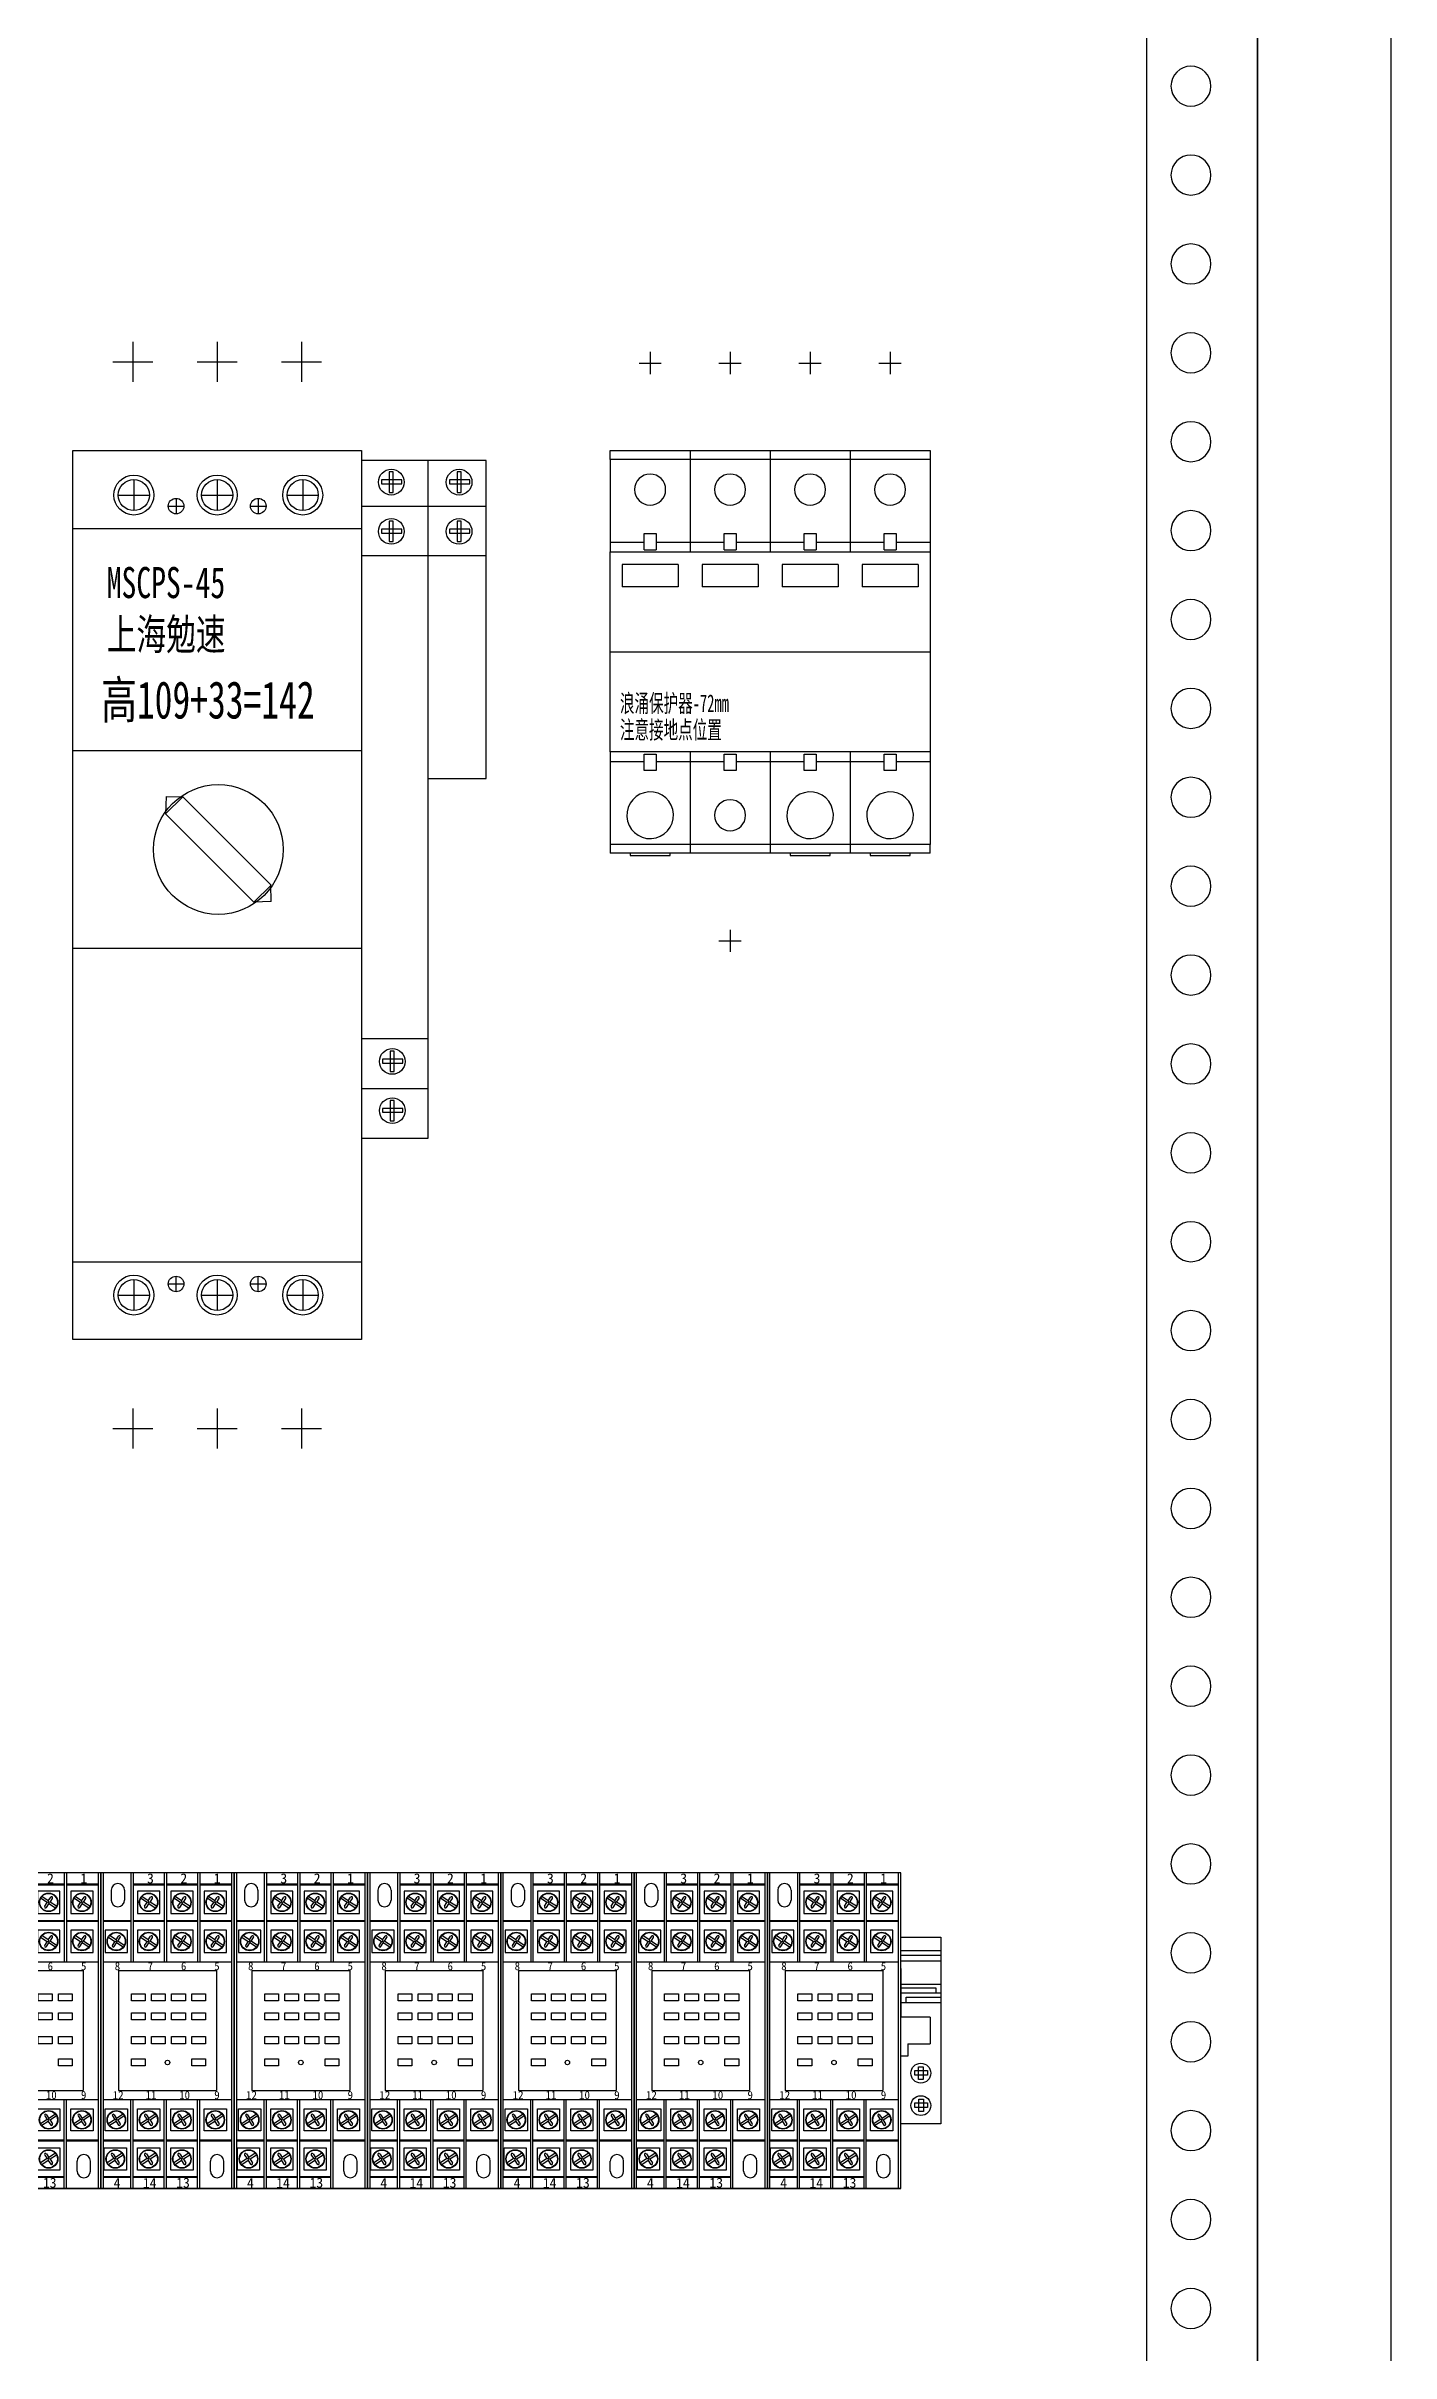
# Model space of a CAD drawing. Extents: x 1618643 to 1619243, y 398120 to 400320.
# Drawn here: x 1618940 to 1619243, y 398645 to 399164 of the extents above; entities that cross this region are included whole.
import ezdxf

# ---------------------------------------------------------------- set-up
doc = ezdxf.new("R2010")
doc.units = 0
doc.header["$MEASUREMENT"] = 0
for name, color, linetype in [('EQUIP-插座', 3, 'Continuous'), ('LY-JS-BJ', 7, 'Continuous'), ('LY-JS-YQJ', 7, 'Continuous'), ('布置图', 20, 'Continuous'), ('注释', 1, 'Continuous')]:
    doc.layers.add(name, color=color, linetype=linetype)
doc.layers.add('LY-二次控制图', color=7, linetype='Continuous', lineweight=18)
doc.styles.add('-宋体', font='', dxfattribs={"width": 0.65})
doc.styles.add('LY-SJ-元器件', font='', dxfattribs={"width": 0.6, "height": 4})
doc.styles.get('-宋体').set_extended_font_data('NSimSun')
doc.styles.get('LY-SJ-元器件').set_extended_font_data('SimSun')

# ---------------------------------------------------------------- blocks, each defined once
blk = doc.blocks.new('HH54P')
at = {"layer": 'LY-JS-YQJ'}
for p, q in [((0, 71), (0, 68.5)), ((30, 71), (0, 71)), ((0, 71), (0, 0)), ((0.5, 71), (0.5, 0)), ((6.75, 71), (6.75, 51)), ((7.25, 71), (7.25, 51)), ((7.25, 68.5), (14.25, 68.5)), ((7.25, 68.3), (14.25, 68.3)), ((14.25, 71), (14.25, 51)), ((14.75, 71), (14.75, 51)), ((14.75, 68.5), (21.75, 68.5)), ((14.75, 68.3), (21.75, 68.3)), ((21.75, 71), (21.75, 51)), ((22.25, 71), (22.25, 51)), ((22.25, 68.5), (29.5, 68.5)), ((22.25, 68.3), (29.5, 68.3)), ((29.5, 0), (29.5, 71)), ((30, 0), (30, 71)), ((2.34, 67.09), (2.34, 64.88)), ((5.34, 67.09), (5.34, 64.88)), ((13.24, 66.87), (8.24, 66.87)), ((8.24, 66.87), (8.24, 61.87)), ((10.4, 64.3), (8.95, 65.27)), ((10.67, 64.71), (9.21, 65.67)), ((9.86, 63.48), (10.4, 64.3)), ((10.26, 63.22), (10.8, 64.04)), ((11.07, 64.44), (10.4, 64.3)), ((10.67, 64.71), (11.21, 65.53)), ((10.67, 64.71), (10.8, 64.04)), ((12.26, 63.08), (10.8, 64.04)), ((11.07, 64.44), (11.61, 65.26)), ((12.53, 63.48), (11.07, 64.44)), ((13.24, 61.87), (13.24, 66.87)), ((15.74, 66.87), (15.74, 61.87)), ((20.74, 66.87), (15.74, 66.87)), ((17.9, 64.3), (16.45, 65.27)), ((18.17, 64.71), (16.71, 65.67)), ((17.36, 63.48), (17.9, 64.3)), ((17.76, 63.22), (18.3, 64.04)), ((18.57, 64.44), (17.9, 64.3)), ((18.17, 64.71), (18.71, 65.53)), ((18.17, 64.71), (18.3, 64.04)), ((19.76, 63.08), (18.3, 64.04)), ((18.57, 64.44), (19.11, 65.26)), ((20.03, 63.48), (18.57, 64.44)), ((20.74, 61.87), (20.74, 66.87)), ((28.24, 66.87), (23.24, 66.87)), ((23.24, 66.87), (23.24, 61.87)), ((25.4, 64.3), (23.95, 65.27)), ((25.67, 64.71), (24.21, 65.67)), ((24.86, 63.48), (25.4, 64.3)), ((25.26, 63.22), (25.8, 64.04)), ((26.07, 64.44), (25.4, 64.3)), ((25.67, 64.71), (26.21, 65.53)), ((25.67, 64.71), (25.8, 64.04)), ((27.26, 63.08), (25.8, 64.04)), ((26.07, 64.44), (26.61, 65.26)), ((27.53, 63.48), (26.07, 64.44)), ((28.24, 61.87), (28.24, 66.87)), ((0.5, 60.3), (6.75, 60.3)), ((0.5, 60.1), (6.75, 60.1)), ((5.99, 58.07), (0.99, 58.07)), ((0.99, 58.07), (0.99, 53.07)), ((5.99, 53.07), (5.99, 58.07)), ((7.25, 60.3), (14.25, 60.3)), ((7.25, 60.1), (14.25, 60.1)), ((8.24, 61.87), (13.24, 61.87)), ((8.24, 58.07), (8.24, 53.07)), ((13.24, 58.07), (8.24, 58.07)), ((13.24, 53.07), (13.24, 58.07)), ((14.75, 60.3), (21.75, 60.3)), ((14.75, 60.1), (21.75, 60.1)), ((15.74, 61.87), (20.74, 61.87)), ((20.74, 58.07), (15.74, 58.07)), ((15.74, 58.07), (15.74, 53.07)), ((20.74, 53.07), (20.74, 58.07)), ((22.25, 60.3), (29.5, 60.3)), ((22.25, 60.1), (29.5, 60.1)), ((23.24, 61.87), (28.24, 61.87)), ((23.24, 58.07), (23.24, 53.07)), ((28.24, 58.07), (23.24, 58.07)), ((28.24, 53.07), (28.24, 58.07)), ((0.99, 53.07), (5.99, 53.07)), ((3.15, 55.51), (1.7, 56.47)), ((3.42, 55.91), (1.96, 56.87)), ((2.61, 54.68), (3.15, 55.51)), ((3.01, 54.42), (3.55, 55.24)), ((3.82, 55.64), (3.15, 55.51)), ((3.42, 55.91), (3.96, 56.73)), ((3.42, 55.91), (3.55, 55.24)), ((5.01, 54.28), (3.55, 55.24)), ((3.82, 55.64), (4.36, 56.46)), ((5.28, 54.68), (3.82, 55.64)), ((8.24, 53.07), (13.24, 53.07)), ((10.4, 55.51), (8.95, 56.47)), ((10.67, 55.91), (9.21, 56.87)), ((9.86, 54.68), (10.4, 55.51)), ((10.26, 54.42), (10.8, 55.24)), ((11.07, 55.64), (10.4, 55.51)), ((10.67, 55.91), (11.21, 56.73)), ((10.67, 55.91), (10.8, 55.24)), ((12.26, 54.28), (10.8, 55.24)), ((11.07, 55.64), (11.61, 56.46)), ((12.53, 54.68), (11.07, 55.64)), ((15.74, 53.07), (20.74, 53.07)), ((17.9, 55.51), (16.45, 56.47)), ((18.17, 55.91), (16.71, 56.87)), ((17.36, 54.68), (17.9, 55.51)), ((17.76, 54.42), (18.3, 55.24)), ((18.57, 55.64), (17.9, 55.51)), ((18.17, 55.91), (18.71, 56.73)), ((18.17, 55.91), (18.3, 55.24)), ((19.76, 54.28), (18.3, 55.24)), ((18.57, 55.64), (19.11, 56.46)), ((20.03, 54.68), (18.57, 55.64)), ((23.24, 53.07), (28.24, 53.07)), ((25.4, 55.51), (23.95, 56.47)), ((25.67, 55.91), (24.21, 56.87)), ((24.86, 54.68), (25.4, 55.51)), ((25.26, 54.42), (25.8, 55.24)), ((26.07, 55.64), (25.4, 55.51)), ((25.67, 55.91), (26.21, 56.73)), ((25.67, 55.91), (25.8, 55.24)), ((27.26, 54.28), (25.8, 55.24)), ((26.07, 55.64), (26.61, 56.46)), ((27.53, 54.68), (26.07, 55.64)), ((0.5, 51), (29.5, 51)), ((4, 49), (4, 22)), ((4, 49), (26, 49)), ((26, 49), (26, 22)), ((4, 22), (26, 22)), ((0.5, 20), (29.5, 20)), ((0.99, 12.93), (0.99, 17.93)), ((0.99, 17.93), (5.99, 17.93)), ((2.61, 16.32), (3.15, 15.49)), ((3.01, 16.58), (3.55, 15.76)), ((3.42, 15.09), (3.55, 15.76)), ((5.01, 16.72), (3.55, 15.76)), ((5.28, 16.32), (3.82, 15.36)), ((5.99, 17.93), (5.99, 12.93)), ((6.75, 0), (6.75, 20)), ((7.25, 0), (7.25, 20)), ((8.24, 17.93), (13.24, 17.93)), ((8.24, 12.93), (8.24, 17.93)), ((9.86, 16.32), (10.4, 15.49)), ((10.26, 16.58), (10.8, 15.76)), ((10.67, 15.09), (10.8, 15.76)), ((12.26, 16.72), (10.8, 15.76)), ((12.53, 16.32), (11.07, 15.36)), ((13.24, 17.93), (13.24, 12.93)), ((14.25, 0), (14.25, 20)), ((14.75, 0), (14.75, 20)), ((15.74, 12.93), (15.74, 17.93)), ((15.74, 17.93), (20.74, 17.93)), ((17.36, 16.32), (17.9, 15.49)), ((17.76, 16.58), (18.3, 15.76)), ((18.17, 15.09), (18.3, 15.76)), ((19.76, 16.72), (18.3, 15.76)), ((20.03, 16.32), (18.57, 15.36)), ((20.74, 17.93), (20.74, 12.93)), ((21.75, 0), (21.75, 20)), ((22.25, 0), (22.25, 20)), ((23.24, 17.93), (28.24, 17.93)), ((23.24, 12.93), (23.24, 17.93)), ((24.86, 16.32), (25.4, 15.49)), ((25.26, 16.58), (25.8, 15.76)), ((25.67, 15.09), (25.8, 15.76)), ((27.26, 16.72), (25.8, 15.76)), ((27.53, 16.32), (26.07, 15.36)), ((28.24, 17.93), (28.24, 12.93)), ((0.5, 10.9), (6.75, 10.9)), ((0.5, 10.7), (6.75, 10.7)), ((5.99, 12.93), (0.99, 12.93)), ((3.15, 15.49), (1.7, 14.53)), ((3.42, 15.09), (1.96, 14.13)), ((3.82, 15.36), (3.15, 15.49)), ((3.42, 15.09), (3.96, 14.27)), ((3.82, 15.36), (4.36, 14.54)), ((7.25, 10.9), (14.25, 10.9)), ((7.25, 10.7), (14.25, 10.7)), ((13.24, 12.93), (8.24, 12.93)), ((10.4, 15.49), (8.95, 14.53)), ((10.67, 15.09), (9.21, 14.13)), ((11.07, 15.36), (10.4, 15.49)), ((10.67, 15.09), (11.21, 14.27)), ((11.07, 15.36), (11.61, 14.54)), ((14.75, 10.9), (21.75, 10.9)), ((14.75, 10.7), (21.75, 10.7)), ((20.74, 12.93), (15.74, 12.93)), ((17.9, 15.49), (16.45, 14.53)), ((18.17, 15.09), (16.71, 14.13)), ((18.57, 15.36), (17.9, 15.49)), ((18.17, 15.09), (18.71, 14.27)), ((18.57, 15.36), (19.11, 14.54)), ((22.25, 10.9), (29.5, 10.9)), ((22.25, 10.7), (29.5, 10.7)), ((28.24, 12.93), (23.24, 12.93)), ((25.4, 15.49), (23.95, 14.53)), ((25.67, 15.09), (24.21, 14.13)), ((26.07, 15.36), (25.4, 15.49)), ((25.67, 15.09), (26.21, 14.27)), ((26.07, 15.36), (26.61, 14.54)), ((0.74, 4.13), (0.74, 9.13)), ((0.74, 9.13), (5.74, 9.13)), ((2.9, 6.7), (1.45, 5.73)), ((3.17, 6.29), (1.71, 5.33)), ((2.36, 7.52), (2.9, 6.7)), ((2.76, 7.78), (3.3, 6.96)), ((3.57, 6.56), (2.9, 6.7)), ((3.17, 6.29), (3.3, 6.96)), ((3.17, 6.29), (3.71, 5.47)), ((4.76, 7.92), (3.3, 6.96)), ((5.03, 7.52), (3.57, 6.56)), ((3.57, 6.56), (4.11, 5.74)), ((5.74, 9.13), (5.74, 4.13)), ((8.24, 9.13), (13.24, 9.13)), ((8.24, 4.13), (8.24, 9.13)), ((10.4, 6.7), (8.95, 5.73)), ((10.67, 6.29), (9.21, 5.33)), ((9.86, 7.52), (10.4, 6.7)), ((10.26, 7.78), (10.8, 6.96)), ((11.07, 6.56), (10.4, 6.7)), ((10.67, 6.29), (10.8, 6.96)), ((10.67, 6.29), (11.21, 5.47)), ((12.26, 7.92), (10.8, 6.96)), ((12.53, 7.52), (11.07, 6.56)), ((11.07, 6.56), (11.61, 5.74)), ((13.24, 9.13), (13.24, 4.13)), ((15.74, 4.13), (15.74, 9.13)), ((15.74, 9.13), (20.74, 9.13)), ((17.9, 6.7), (16.45, 5.73)), ((18.17, 6.29), (16.71, 5.33)), ((17.36, 7.52), (17.9, 6.7)), ((17.76, 7.78), (18.3, 6.96)), ((18.57, 6.56), (17.9, 6.7)), ((18.17, 6.29), (18.3, 6.96)), ((18.17, 6.29), (18.71, 5.47)), ((19.76, 7.92), (18.3, 6.96)), ((20.03, 7.52), (18.57, 6.56)), ((18.57, 6.56), (19.11, 5.74)), ((20.74, 9.13), (20.74, 4.13)), ((24.65, 3.91), (24.65, 6.12)), ((27.65, 3.91), (27.65, 6.12)), ((30, 0), (0, 0)), ((0, 0), (30, 0)), ((0.5, 2.7), (6.75, 2.7)), ((0.5, 2.5), (6.75, 2.5)), ((5.74, 4.13), (0.74, 4.13)), ((7.25, 2.7), (14.25, 2.7)), ((7.25, 2.5), (14.25, 2.5)), ((13.24, 4.13), (8.24, 4.13)), ((14.75, 2.7), (21.75, 2.7)), ((14.75, 2.5), (21.75, 2.5)), ((20.74, 4.13), (15.74, 4.13))]:
    blk.add_line(p, q, dxfattribs=at)
for points in [[(6.88, 43.81), (9.97, 43.81), (9.97, 42.22), (6.88, 42.22)], [(11.41, 43.81), (14.5, 43.81), (14.5, 42.22), (11.41, 42.22)], [(15.93, 43.81), (19.03, 43.81), (19.03, 42.22), (15.93, 42.22)], [(20.46, 43.81), (23.56, 43.81), (23.56, 42.22), (20.46, 42.22)], [(6.88, 39.53), (9.97, 39.53), (9.97, 37.95), (6.88, 37.95)], [(11.41, 39.53), (14.5, 39.53), (14.5, 37.95), (11.41, 37.95)], [(15.93, 39.53), (19.03, 39.53), (19.03, 37.95), (15.93, 37.95)], [(20.46, 39.53), (23.56, 39.53), (23.56, 37.95), (20.46, 37.95)], [(6.88, 34.15), (9.97, 34.15), (9.97, 32.57), (6.88, 32.57)], [(11.41, 34.15), (14.5, 34.15), (14.5, 32.57), (11.41, 32.57)], [(15.93, 34.15), (19.03, 34.15), (19.03, 32.57), (15.93, 32.57)], [(20.46, 34.15), (23.56, 34.15), (23.56, 32.57), (20.46, 32.57)], [(6.88, 29.16), (9.97, 29.16), (9.97, 27.58), (6.88, 27.58)], [(20.46, 29.16), (23.56, 29.16), (23.56, 27.58), (20.46, 27.58)]]:
    blk.add_lwpolyline(points, close=True, dxfattribs=at)
for centre, radius in [((10.74, 64.37), 2.09), ((10.74, 64.37), 2), ((18.24, 64.37), 2.09), ((18.24, 64.37), 2), ((25.74, 64.37), 2.09), ((25.74, 64.37), 2), ((3.49, 55.57), 2.09), ((3.49, 55.57), 2), ((10.74, 55.57), 2.09), ((10.74, 55.57), 2), ((18.24, 55.57), 2.09), ((18.24, 55.57), 2), ((25.74, 55.57), 2.09), ((25.74, 55.57), 2), ((15, 28.33), 0.5), ((3.49, 15.43), 2.09), ((3.49, 15.43), 2), ((10.74, 15.43), 2.09), ((10.74, 15.43), 2), ((18.24, 15.43), 2.09), ((18.24, 15.43), 2), ((25.74, 15.43), 2.09), ((25.74, 15.43), 2), ((3.24, 6.63), 2.09), ((3.24, 6.63), 2), ((10.74, 6.63), 2.09), ((10.74, 6.63), 2), ((18.24, 6.63), 2.09), ((18.24, 6.63), 2)]:
    blk.add_circle(centre, radius, dxfattribs=at)
for centre, radius, start, end in [((3.84, 67.09), 1.5, 0, 180), ((3.84, 64.88), 1.5, 180, 0), ((10.06, 63.35), 0.24, 146.5949, 326.5949), ((11.41, 65.39), 0.24, 326.5949, 146.5949), ((17.56, 63.35), 0.24, 146.5949, 326.5949), ((18.91, 65.39), 0.24, 326.5949, 146.5949), ((25.06, 63.35), 0.24, 146.5949, 326.5949), ((26.41, 65.39), 0.24, 326.5949, 146.5949), ((2.81, 54.55), 0.24, 146.5949, 326.5949), ((4.16, 56.6), 0.24, 326.5949, 146.5949), ((10.06, 54.55), 0.24, 146.5949, 326.5949), ((11.41, 56.6), 0.24, 326.5949, 146.5949), ((17.56, 54.55), 0.24, 146.5949, 326.5949), ((18.91, 56.6), 0.24, 326.5949, 146.5949), ((25.06, 54.55), 0.24, 146.5949, 326.5949), ((26.41, 56.6), 0.24, 326.5949, 146.5949), ((2.81, 16.45), 0.24, 33.4051, 213.4051), ((10.06, 16.45), 0.24, 33.4051, 213.4051), ((17.56, 16.45), 0.24, 33.4051, 213.4051), ((25.06, 16.45), 0.24, 33.4051, 213.4051), ((4.16, 14.4), 0.24, 213.4051, 33.4051), ((11.41, 14.4), 0.24, 213.4051, 33.4051), ((18.91, 14.4), 0.24, 213.4051, 33.4051), ((26.41, 14.4), 0.24, 213.4051, 33.4051), ((2.56, 7.65), 0.24, 33.4051, 213.4051), ((3.91, 5.61), 0.24, 213.4051, 33.4051), ((10.06, 7.65), 0.24, 33.4051, 213.4051), ((11.41, 5.61), 0.24, 213.4051, 33.4051), ((17.56, 7.65), 0.24, 33.4051, 213.4051), ((18.91, 5.61), 0.24, 213.4051, 33.4051), ((26.15, 6.12), 1.5, 0, 180), ((26.15, 3.91), 1.5, 180, 0)]:
    blk.add_arc(centre, radius, start, end, dxfattribs=at)
for s, insert, char_height, width, attachment_point in [('{\\fSimSun|b0|i0|c134|p2;3}', (10.4, 70.88), 2.25, 1.0919, 1), ('{\\fSimSun|b0|i0|c134|p2;2}', (17.9, 70.88), 2.25, 1.0919, 1), ('{\\fSimSun|b0|i0|c134|p2;1}', (25.4, 70.88), 2.25, 1.0919, 1), ('{\\fSimSun|b0|i0|c134|p2;8}', (3.12, 50.91), 1.8, 0.8735, 1), ('{\\fSimSun|b0|i0|c134|p2;7}', (10.52, 50.91), 1.8, 0.8735, 1), ('{\\fSimSun|b0|i0|c134|p2;6}', (18.02, 50.91), 1.8, 0.8735, 1), ('{\\fSimSun|b0|i0|c134|p2;5}', (25.52, 50.91), 1.8, 0.8735, 1), ('{\\fSimSun|b0|i0|c134|p2;12}', (2.68, 21.91), 1.8, 0.8735, 1), ('{\\fSimSun|b0|i0|c134|p2;11}', (10.07, 21.91), 1.8, 0.8735, 1), ('{\\fSimSun|b0|i0|c134|p2;10}', (17.62, 21.91), 1.8, 0.8735, 1), ('{\\fSimSun|b0|i0|c134|p2;9}', (25.52, 21.91), 1.8, 0.8735, 1), ('{\\fSimSun|b0|i0|c134|p2;4}', (2.9, 0.12), 2.25, 1.0919, 7), ('{\\fSimSun|b0|i0|c134|p2;14}', (9.47, 0.12), 2.25, 1.0919, 7), ('{\\fSimSun|b0|i0|c134|p2;13}', (16.97, 0.12), 2.25, 1.0919, 7)]:
    blk.add_mtext(s, dxfattribs=dict(at, insert=insert, char_height=char_height, width=width, attachment_point=attachment_point))
blk = doc.blocks.new('端子堵头')
at = {"layer": 'LY-JS-YQJ'}
for p, q in [((0, 39.03), (9, 39.03)), ((0, 37.96), (9, 37.96)), ((0, 36.73), (9, 36.73)), ((0, 35), (0, 24)), ((0, 31.48), (9, 31.48)), ((9, 35), (9, 24)), ((9, 34.58), (9, 33.47)), ((7.97, 30.59), (0, 30.59)), ((0, 29.53), (9, 29.53)), ((0, 27.32), (9, 27.32)), ((1.25, 27.32), (1.25, 28.56)), ((1.25, 28.56), (9, 28.56)), ((7.97, 29.53), (7.97, 30.59)), ((6.66, 24), (0, 24)), ((6.66, 24), (6.66, 18)), ((1.59, 18), (1.59, 15.27)), ((1.59, 18), (6.66, 18)), ((1.59, 15.27), (0, 15.27))]:
    blk.add_line(p, q, dxfattribs=at)
for points in [[(0, 42), (9, 42), (9, 0), (0, 0)], [(3.2, 12.05), (6.01, 12.05), (6.01, 10.99), (3.2, 10.99)], [(5.06, 12.84), (5.06, 10.03), (3.99, 10.03), (3.99, 12.84)], [(5.13, 5.6), (5.13, 2.79), (4.06, 2.79), (4.06, 5.6)], [(3.2, 4.76), (6.01, 4.76), (6.01, 3.69), (3.2, 3.69)]]:
    blk.add_lwpolyline(points, close=True, dxfattribs=at)
for centre in [(4.54, 11.43), (4.54, 4.14)]:
    blk.add_circle(centre, 2.23, dxfattribs=at)
blk = doc.blocks.new('浪涌保护器 72mm-2022.1')
at = {"color": 1, "linetype": 'ByBlock'}
for p, q in [((9, 67.5), (9, 62.5)), ((27, 67.5), (27, 62.5)), ((45, 67.5), (45, 62.5)), ((63, 67.5), (63, 62.5)), ((6.5, 65), (11.5, 65)), ((24.5, 65), (29.5, 65)), ((42.5, 65), (47.5, 65)), ((60.5, 65), (65.5, 65)), ((0, 0), (72, 0)), ((24.5, -65), (29.5, -65)), ((27, -62.5), (27, -67.5))]:
    blk.add_line(p, q, dxfattribs=at)
at = {"color": 0, "linetype": 'Continuous', "lineweight": 25}
for p, q in [((0, 43.3), (0, 45.3)), ((0, 45.3), (18, 45.3)), ((0, 43.3), (0, 22.5)), ((18, 43.3), (0, 43.3)), ((18, 45.3), (18, 22.5)), ((18, 45.3), (36, 45.3)), ((36, 43.3), (18, 43.3)), ((36, 45.3), (54, 45.3)), ((36, 45.3), (36, 22.5)), ((54, 43.3), (36, 43.3)), ((54, 45.3), (72, 45.3)), ((54, 45.3), (54, 22.5)), ((72, 43.3), (54, 43.3)), ((72, 45.3), (72, 43.3)), ((72, 43.3), (72, 22.5)), ((7.65, 23), (7.65, 26.65)), ((7.65, 26.65), (10.35, 26.65)), ((10.35, 26.65), (10.35, 23)), ((25.65, 26.65), (28.35, 26.65)), ((25.65, 23), (25.65, 26.65)), ((28.35, 26.65), (28.35, 23)), ((43.65, 23), (43.65, 26.65)), ((43.65, 26.65), (46.35, 26.65)), ((46.35, 26.65), (46.35, 23)), ((61.65, 23), (61.65, 26.65)), ((61.65, 26.65), (64.35, 26.65)), ((64.35, 26.65), (64.35, 23)), ((7.65, 24.65), (0, 24.65)), ((18, 24.65), (10.35, 24.65)), ((25.65, 24.65), (18, 24.65)), ((36, 24.65), (28.35, 24.65)), ((43.65, 24.65), (36, 24.65)), ((54, 24.65), (46.35, 24.65)), ((61.65, 24.65), (54, 24.65)), ((72, 24.65), (64.35, 24.65)), ((15.3, 19.65), (2.7, 19.65)), ((2.7, 19.65), (2.7, 14.65)), ((15.3, 19.65), (15.3, 14.65)), ((33.3, 19.65), (20.7, 19.65)), ((20.7, 19.65), (20.7, 14.65)), ((33.3, 19.65), (33.3, 14.65)), ((51.3, 19.65), (38.7, 19.65)), ((38.7, 19.65), (38.7, 14.65)), ((51.3, 19.65), (51.3, 14.65)), ((69.3, 19.65), (56.7, 19.65)), ((56.7, 19.65), (56.7, 14.65)), ((69.3, 19.65), (69.3, 14.65)), ((15.3, 14.65), (2.7, 14.65)), ((33.3, 14.65), (20.7, 14.65)), ((51.3, 14.65), (38.7, 14.65)), ((69.3, 14.65), (56.7, 14.65)), ((0, -22.5), (0, -43.3)), ((0, -24.65), (7.65, -24.65)), ((7.65, -26.65), (7.65, -23)), ((10.35, -23), (10.35, -26.65)), ((10.35, -24.65), (18, -24.65)), ((18, -22.5), (18, -45.3)), ((18, -24.65), (25.65, -24.65)), ((25.65, -26.65), (25.65, -23)), ((28.35, -23), (28.35, -26.65)), ((28.35, -24.65), (36, -24.65)), ((36, -22.5), (36, -45.3)), ((36, -24.65), (43.65, -24.65)), ((43.65, -26.65), (43.65, -23)), ((46.35, -23), (46.35, -26.65)), ((46.35, -24.65), (54, -24.65)), ((54, -22.5), (54, -45.3)), ((54, -24.65), (61.65, -24.65)), ((61.65, -26.65), (61.65, -23)), ((64.35, -23), (64.35, -26.65)), ((64.35, -24.65), (72, -24.65)), ((72, -22.5), (72, -43.3)), ((10.35, -26.65), (7.65, -26.65)), ((28.35, -26.65), (25.65, -26.65)), ((46.35, -26.65), (43.65, -26.65)), ((64.35, -26.65), (61.65, -26.65)), ((0, -43.3), (0, -45.3)), ((18, -43.3), (0, -43.3)), ((18, -45.3), (0, -45.3)), ((4.5, -45.3), (4.5, -45.8)), ((4.5, -45.8), (13.5, -45.8)), ((13.5, -45.8), (13.5, -45.3)), ((36, -43.3), (18, -43.3)), ((36, -45.3), (18, -45.3)), ((54, -43.3), (36, -43.3)), ((54, -45.3), (36, -45.3)), ((40.5, -45.3), (40.5, -45.8)), ((40.5, -45.8), (49.5, -45.8)), ((49.5, -45.8), (49.5, -45.3)), ((72, -43.3), (54, -43.3)), ((72, -45.3), (54, -45.3)), ((58.5, -45.3), (58.5, -45.8)), ((58.5, -45.8), (67.5, -45.8)), ((67.5, -45.8), (67.5, -45.3)), ((72, -45.3), (72, -43.3))]:
    blk.add_line(p, q, dxfattribs=at)
at = {"color": 0}
for p, q in [((7.65, 23), (10.35, 23)), ((25.65, 23), (28.35, 23)), ((43.65, 23), (46.35, 23)), ((61.65, 23), (64.35, 23)), ((7.65, -23), (10.35, -23)), ((25.65, -23), (28.35, -23)), ((43.65, -23), (46.35, -23)), ((61.65, -23), (64.35, -23))]:
    blk.add_line(p, q, dxfattribs=at)
at = {"color": 0, "linetype": 'ByBlock'}
blk.add_lwpolyline([(0, 22.5), (72, 22.5), (72, -22.5), (0, -22.5)], close=True, dxfattribs=at)
at = {"color": 0, "linetype": 'Continuous', "lineweight": 25}
for centre, radius, start, end in [((9, 36.52), 3.5, 0, 180), ((9, 36.52), 3.5, 180, 0), ((27, 36.52), 3.5, 0, 180), ((27, 36.52), 3.5, 180, 0), ((45, 36.52), 3.5, 0, 180), ((45, 36.52), 3.5, 180, 0), ((63, 36.52), 3.5, 0, 180), ((63, 36.52), 3.5, 180, 0), ((9, -36.75), 5.25, 93.0713, 273.0713), ((9, -36.75), 5.25, 273.0713, 93.0713), ((27, -36.75), 3.5, 0, 180), ((45, -36.75), 5.25, 93.0713, 273.0713), ((45, -36.75), 5.25, 273.0713, 93.0713), ((63, -36.75), 5.25, 93.0713, 273.0713), ((63, -36.75), 5.25, 273.0713, 93.0713), ((27, -36.75), 3.5, 180, 0)]:
    blk.add_arc(centre, radius, start, end, dxfattribs=at)
at = {"color": 4, "linetype": 'ByBlock', "style": 'LY-SJ-元器件', "width": 0.6}
for s, p in [('浪涌保护器-72mm', (2.21, -13.55)), ('注意接地点位置', (2.21, -19.51))]:
    blk.add_text(s, height=4, dxfattribs=at).set_placement(p)
blk = doc.blocks.new('A$C621cb95d')
at = {"color": 0}
for p, q in [((93, -2.25), (65, -2.25)), ((10.25, -10), (17.25, -10)), ((13.75, -6.5), (13.75, -13.5)), ((29, -10), (36, -10)), ((32.5, -6.5), (32.5, -13.5)), ((48.25, -10), (55.25, -10)), ((51.75, -6.5), (51.75, -13.5)), ((65, -12.5), (93, -12.5)), ((0, -17.5), (65, -17.5)), ((65, -23.58), (93, -23.58)), ((0, -67.5), (65, -67.5)), ((21.04, -77.83), (20.87, -81.76)), ((21.04, -77.83), (24.76, -77.87)), ((44.67, -101.44), (44.6, -97.71)), ((44.67, -101.44), (40.74, -101.63)), ((65, -112), (0, -112)), ((65, -132.31), (80, -132.31)), ((65, -143.49), (80, -143.49)), ((0, -182.5), (65, -182.5)), ((13.75, -186.5), (13.75, -193.5)), ((32.5, -186.5), (32.5, -193.5)), ((51.75, -186.5), (51.75, -193.5)), ((10.25, -190), (17.25, -190)), ((29, -190), (36, -190)), ((48.25, -190), (55.25, -190))]:
    blk.add_line(p, q, dxfattribs=at)
at = {"color": 1}
for p, q in [((21.65, -12.5), (24.85, -12.5)), ((23.25, -10.9), (23.25, -14.1)), ((40.15, -12.5), (43.35, -12.5)), ((41.75, -10.9), (41.75, -14.1)), ((23.25, -189.1), (23.25, -185.9)), ((41.75, -189.1), (41.75, -185.9)), ((21.65, -187.5), (24.85, -187.5)), ((40.15, -187.5), (43.35, -187.5))]:
    blk.add_line(p, q, dxfattribs=at)
at = {"color": 0}
for points in [[(0, 0), (65, 0), (65, -200), (0, -200)], [(72.11, -9.39), (72.11, -4.81), (71.22, -4.81), (71.22, -9.39)], [(87.38, -9.39), (87.38, -4.81), (86.48, -4.81), (86.48, -9.39)], [(69.5, -7.47), (74.07, -7.47), (74.07, -6.58), (69.5, -6.58)], [(84.76, -7.47), (89.33, -7.47), (89.33, -6.58), (84.76, -6.58)], [(69.5, -18.55), (74.07, -18.55), (74.07, -17.66), (69.5, -17.66)], [(72.11, -20.46), (72.11, -15.89), (71.22, -15.89), (71.22, -20.46)], [(84.76, -18.55), (89.33, -18.55), (89.33, -17.66), (84.76, -17.66)], [(87.38, -20.46), (87.38, -15.89), (86.48, -15.89), (86.48, -20.46)], [(24.76, -77.87), (44.63, -97.74), (40.74, -101.63), (20.87, -81.76)], [(69.72, -137.81), (74.29, -137.81), (74.29, -136.91), (69.72, -136.91)], [(72.33, -139.72), (72.33, -135.15), (71.44, -135.15), (71.44, -139.72)], [(69.72, -148.88), (74.29, -148.88), (74.29, -147.99), (69.72, -147.99)], [(72.33, -150.79), (72.33, -146.22), (71.44, -146.22), (71.44, -150.79)]]:
    blk.add_lwpolyline(points, close=True, dxfattribs=at)
for points in [[(65, -154.68), (80, -154.68), (80, -2.25)], [(80, -73.75), (93, -73.75), (93, -2.25)]]:
    blk.add_lwpolyline(points, dxfattribs=at)
for centre, radius in [((71.68, -7.1), 2.89), ((86.94, -7.1), 2.89), ((13.75, -10), 4.5), ((13.75, -10), 3.5), ((32.5, -10), 4.5), ((32.5, -10), 3.5), ((51.75, -10), 4.5), ((51.75, -10), 3.5), ((71.68, -18.18), 2.89), ((86.94, -18.18), 2.89), ((32.75, -89.75), 14.59), ((71.9, -137.43), 2.89), ((71.9, -148.51), 2.89), ((13.75, -190), 4.5), ((13.75, -190), 3.5), ((32.5, -190), 4.5), ((32.5, -190), 3.5), ((51.75, -190), 4.5), ((51.75, -190), 3.5)]:
    blk.add_circle(centre, radius, dxfattribs=at)
at = {"layer": 'EQUIP-插座', "color": 1}
for p, q in [((13.5, 24.5), (13.5, 15.5)), ((32.5, 24.5), (32.5, 15.5)), ((51.5, 24.5), (51.5, 15.5)), ((9, 20), (18, 20)), ((28, 20), (37, 20)), ((47, 20), (56, 20)), ((13.5, -215.5), (13.5, -224.5)), ((32.5, -215.5), (32.5, -224.5)), ((51.5, -215.5), (51.5, -224.5)), ((9, -220), (18, -220)), ((28, -220), (37, -220)), ((47, -220), (56, -220))]:
    blk.add_line(p, q, dxfattribs=at)
at = {"layer": 'EQUIP-插座', "color": 4}
for centre in [(23.25, -12.5), (41.75, -12.5), (23.25, -187.5), (41.75, -187.5)]:
    blk.add_circle(centre, 1.75, dxfattribs=at)
at = {"color": 1, "style": '-宋体', "width": 0.7}
for s, height, p in [('MSCPS-45', 7, (7.64, -33.19)), ('上海勉速', 7, (7.64, -44.85)), ('高109+33=142', 8.4, (6.41, -60.28))]:
    blk.add_text(s, height=height, dxfattribs=at).set_placement(p)
blk = doc.blocks.new('KB0-MSCPS-45上海勉速-2024.1')
at = {"layer": '注释', "color": 6}
for centre in [(23.25, 192.5), (41.75, 192.5), (23.25, 17.5), (41.75, 17.5)]:
    blk.add_circle(centre, 1.75, dxfattribs=at)
at = {"color": 0}
blk.add_blockref('A$C621cb95d', (0, 205), dxfattribs=at)
blk = doc.blocks.new('*U24')
at = {"layer": 'LY-JS-BJ', "color": 6}
blk.add_circle((0, 0), 4.5, dxfattribs=at)
blk = doc.blocks.new('*U25')
at = {"layer": 'LY-JS-BJ', "color": 0, "linetype": 'ByBlock', "lineweight": -2, "transparency": 16777216}
for p in [(0, -1040), (0, -1060), (0, -1080), (0, -1100), (0, -1120), (0, -1140), (0, -1160), (0, -1180), (0, -1200), (0, -1220), (0, -1240), (0, -1260), (0, -1280), (0, -1300), (0, -1320), (0, -1340), (0, -1360), (0, -1380), (0, -1400), (0, -1420), (0, -1440), (0, -1460), (0, -1480), (0, -1500), (0, -1520), (0, -1540)]:
    blk.add_blockref('*U24', p, dxfattribs=at)

msp = doc.modelspace()

# ---------------------------------------------------------------- linework, layer by layer
at = {"layer": 'LY-JS-BJ', "color": 6, "ltscale": 50}
msp.add_lwpolyline([(1619212.74, 400265.47), (1619212.74, 398120.47)], dxfattribs=at)
at = {"layer": 'LY-JS-BJ', "color": 6, "lineweight": -3}
msp.add_lwpolyline([(1619187.74, 400205.47), (1619187.74, 398205.47), (1619212.74, 398205.47), (1619212.74, 400205.47)], close=True, dxfattribs=at)
at = {"layer": '布置图', "ltscale": 50}
msp.add_lwpolyline([(1618642.74, 400320.47), (1619242.74, 400320.47), (1619242.74, 398120.47), (1618642.74, 398120.47)], close=True, dxfattribs=at)

# ---------------------------------------------------------------- block references
at = {"color": 6}
for name, p in [('KB0-MSCPS-45上海勉速-2024.1', (1618946.1, 398868.47)), ('浪涌保护器 72mm-2022.1', (1619067.03, 399028.17))]:
    msp.add_blockref(name, p, dxfattribs=at)
at = {"layer": 'LY-JS-BJ', "color": 6, "lineweight": -3, "xscale": -1}
msp.add_blockref('*U25', (1619197.74, 400195.47), dxfattribs=at)
at = {"layer": 'LY-二次控制图', "color": 6, "lineweight": -3}
for name, p in [('HH54P', (1618922.42, 398682.47)), ('HH54P', (1618952.42, 398682.47)), ('HH54P', (1618982.42, 398682.47)), ('HH54P', (1619012.42, 398682.47)), ('HH54P', (1619042.42, 398682.47)), ('HH54P', (1619072.42, 398682.47)), ('HH54P', (1619102.42, 398682.47)), ('端子堵头', (1619132.42, 398696.97))]:
    msp.add_blockref(name, p, dxfattribs=at)

doc.saveas('drawing.dxf')
